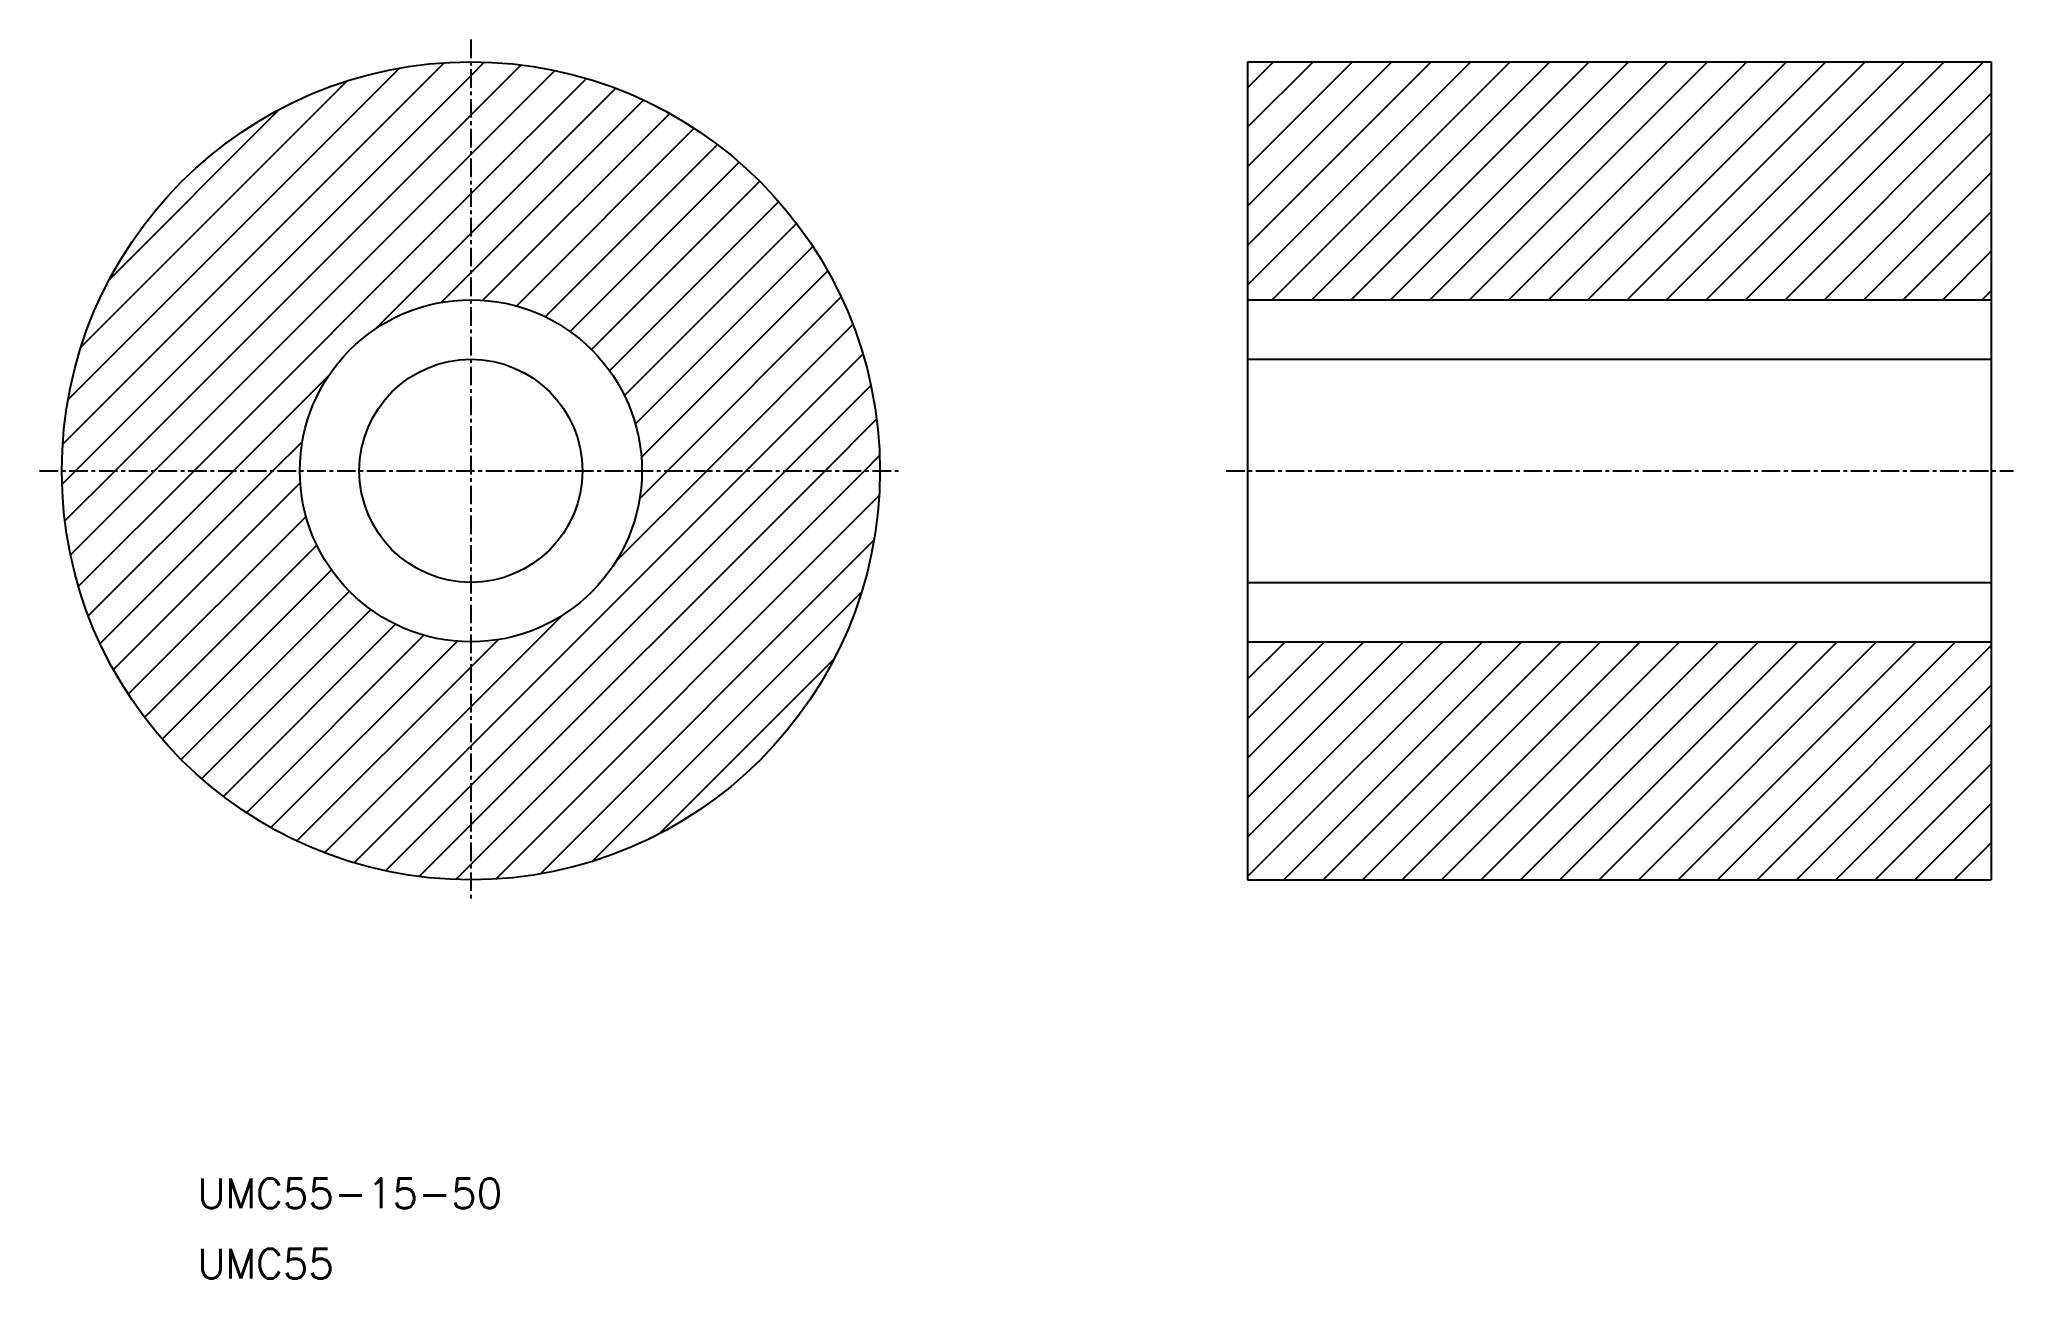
# Model space of a CAD drawing. Extents: x 83 to 216, y 100 to 183.
import ezdxf

# ---------------------------------------------------------------- set-up
doc = ezdxf.new("R2010")
doc.units = 0
doc.linetypes.add('CENTER', pattern=[2, 1.25, -0.25, 0.25, -0.25])
doc.layers.get('0').update_dxf_attribs({"linetype": 'CONTINUOUS'})
doc.layers.add('CENTER', color=1, linetype='CENTER')
doc.styles.get("Standard").update_dxf_attribs({"font": 'txt.shx'})

# ---------------------------------------------------------------- blocks, each defined once
blk = doc.blocks.new('*X2')
at = {"color": 0, "linetype": 'CONTINUOUS'}
for p, q in [((84.48, 156.08), (110.15, 181.75)), ((84.85, 159.09), (107.14, 181.38)), ((85.36, 154.3), (111.93, 180.87)), ((85.71, 162.61), (103.62, 180.52)), ((111.93, 180.87), (112.85, 181.79)), ((111.93, 178.22), (115.3, 181.6)), ((111.93, 175.57), (117.58, 181.22)), ((111.93, 172.92), (119.7, 180.68)), ((164.14, 166.79), (179.15, 181.8)), ((164.14, 169.44), (176.5, 181.8)), ((164.14, 172.1), (173.85, 181.8)), ((164.14, 174.75), (171.2, 181.8)), ((164.14, 177.4), (168.55, 181.8)), ((164.14, 180.05), (165.89, 181.8)), ((165.8, 165.8), (181.8, 181.8)), ((168.46, 165.8), (184.46, 181.8)), ((171.11, 165.8), (187.11, 181.8)), ((173.76, 165.8), (189.76, 181.8)), ((176.41, 165.8), (192.41, 181.8)), ((179.06, 165.8), (195.06, 181.8)), ((181.71, 165.8), (197.71, 181.8)), ((184.37, 165.8), (200.37, 181.8)), ((187.02, 165.8), (203.02, 181.8)), ((189.67, 165.8), (205.67, 181.8)), ((192.32, 165.8), (208.32, 181.8)), ((194.97, 165.8), (210.97, 181.8)), ((197.62, 165.8), (213.62, 181.8)), ((111.93, 170.26), (121.68, 180.02)), ((111.93, 167.61), (123.54, 179.23)), ((200.28, 165.8), (214.14, 179.67)), ((87.63, 167.17), (99.06, 178.61)), ((88.01, 154.3), (111.93, 178.22)), ((112.74, 165.77), (125.3, 178.33)), ((115, 165.38), (126.95, 177.34)), ((202.93, 165.8), (214.14, 177.02)), ((90.66, 154.3), (111.93, 175.57)), ((116.93, 164.66), (128.51, 176.24)), ((118.6, 163.67), (129.97, 175.05)), ((205.58, 165.8), (214.14, 174.37)), ((93.32, 154.3), (111.93, 172.92)), ((120.03, 162.46), (131.35, 173.77)), ((121.26, 161.03), (132.63, 172.4)), ((208.23, 165.8), (214.14, 171.71)), ((105.51, 163.85), (111.93, 170.26)), ((122.25, 159.37), (133.82, 170.94)), ((122.99, 157.46), (134.92, 169.39)), ((210.88, 165.8), (214.14, 169.06)), ((109.95, 165.63), (111.93, 167.61)), ((123.39, 155.21), (135.92, 167.74)), ((125.14, 154.3), (136.82, 165.99)), ((213.53, 165.8), (214.14, 166.41)), ((127.79, 154.3), (137.61, 164.13)), ((130.44, 154.3), (138.28, 162.15)), ((95.97, 154.3), (102.38, 160.72)), ((133.09, 154.3), (138.82, 160.04)), ((135.74, 154.3), (139.21, 157.77)), ((98.62, 154.3), (100.6, 156.28)), ((138.39, 154.3), (139.41, 155.32)), ((84.44, 153.39), (85.36, 154.3)), ((84.64, 150.93), (88.01, 154.3)), ((85.01, 148.65), (90.66, 154.3)), ((85.55, 146.54), (93.32, 154.3)), ((86.21, 144.55), (95.97, 154.3)), ((87, 142.69), (98.62, 154.3)), ((111.93, 127.84), (138.39, 154.3)), ((111.93, 130.49), (135.74, 154.3)), ((111.93, 133.14), (133.09, 154.3)), ((111.93, 135.79), (130.44, 154.3)), ((121.66, 148.17), (127.79, 154.3)), ((123.28, 152.44), (125.14, 154.3)), ((87.9, 140.93), (100.46, 153.49)), ((113.6, 126.85), (139.38, 152.63)), ((88.9, 139.28), (100.85, 151.23)), ((89.99, 137.72), (101.57, 149.3)), ((116.6, 127.2), (139.03, 149.63)), ((91.18, 136.26), (102.56, 147.64)), ((92.46, 134.88), (103.77, 146.2)), ((120.09, 128.04), (138.19, 146.14)), ((93.83, 133.6), (105.2, 144.98)), ((95.29, 132.41), (106.86, 143.98)), ((111.93, 138.44), (118.06, 144.57)), ((96.84, 131.31), (108.77, 143.24)), ((98.49, 130.31), (111.02, 142.84)), ((111.93, 141.1), (113.79, 142.96)), ((164.14, 127.02), (179.93, 142.8)), ((164.14, 129.67), (177.28, 142.8)), ((164.14, 132.32), (174.62, 142.8)), ((164.14, 134.97), (171.97, 142.8)), ((164.14, 137.62), (169.32, 142.8)), ((164.14, 140.28), (166.67, 142.8)), ((166.58, 126.8), (182.58, 142.8)), ((169.23, 126.8), (185.23, 142.8)), ((171.88, 126.8), (187.88, 142.8)), ((174.53, 126.8), (190.53, 142.8)), ((177.19, 126.8), (193.19, 142.8)), ((179.84, 126.8), (195.84, 142.8)), ((182.49, 126.8), (198.49, 142.8)), ((185.14, 126.8), (201.14, 142.8)), ((187.79, 126.8), (203.79, 142.8)), ((190.44, 126.8), (206.44, 142.8)), ((193.09, 126.8), (209.09, 142.8)), ((195.75, 126.8), (211.75, 142.8)), ((198.4, 126.8), (214.14, 142.55)), ((100.24, 129.41), (111.93, 141.1)), ((124.59, 129.89), (136.34, 141.64)), ((201.05, 126.8), (214.14, 139.89)), ((102.1, 128.62), (111.93, 138.44)), ((203.7, 126.8), (214.14, 137.24)), ((104.08, 127.95), (111.93, 135.79)), ((206.35, 126.8), (214.14, 134.59)), ((106.19, 127.41), (111.93, 133.14)), ((209, 126.8), (214.14, 131.94)), ((108.46, 127.02), (111.93, 130.49)), ((211.66, 126.8), (214.14, 129.29)), ((110.91, 126.82), (111.93, 127.84))]:
    blk.add_line(p, q, dxfattribs=at)

msp = doc.modelspace()

# ---------------------------------------------------------------- linework, layer by layer
at = {"color": 7, "linetype": 'CONTINUOUS'}
for p, q in [((164.14, 181.8), (164.14, 126.8)), ((164.14, 181.8), (214.14, 181.8)), ((214.14, 181.8), (214.14, 126.8)), ((164.14, 165.8), (214.14, 165.8)), ((164.14, 161.8), (214.14, 161.8)), ((164.14, 146.8), (214.14, 146.8)), ((164.14, 142.8), (214.14, 142.8)), ((164.14, 126.8), (214.14, 126.8))]:
    msp.add_line(p, q, dxfattribs=at)
for radius in [27.5, 11.5, 7.5]:
    msp.add_circle((111.93, 154.3), radius, dxfattribs=at)
at = {"layer": 'CENTER', "color": 1, "linetype": 'CENTER'}
for p, q in [((111.93, 183.3), (111.93, 125.3)), ((82.93, 154.3), (140.93, 154.3)), ((162.71, 154.3), (215.64, 154.3))]:
    msp.add_line(p, q, dxfattribs=at)

# ---------------------------------------------------------------- block references
at = {"color": 3, "linetype": 'CONTINUOUS'}
msp.add_blockref('*X2', (0, 0), dxfattribs=at)

# ---------------------------------------------------------------- texts
for s, p in [('UMC55-15-50', (93.55, 104.72)), ('UMC55', (93.55, 99.99))]:
    msp.add_text(s, height=2).set_placement(p)

doc.saveas('drawing.dxf')
